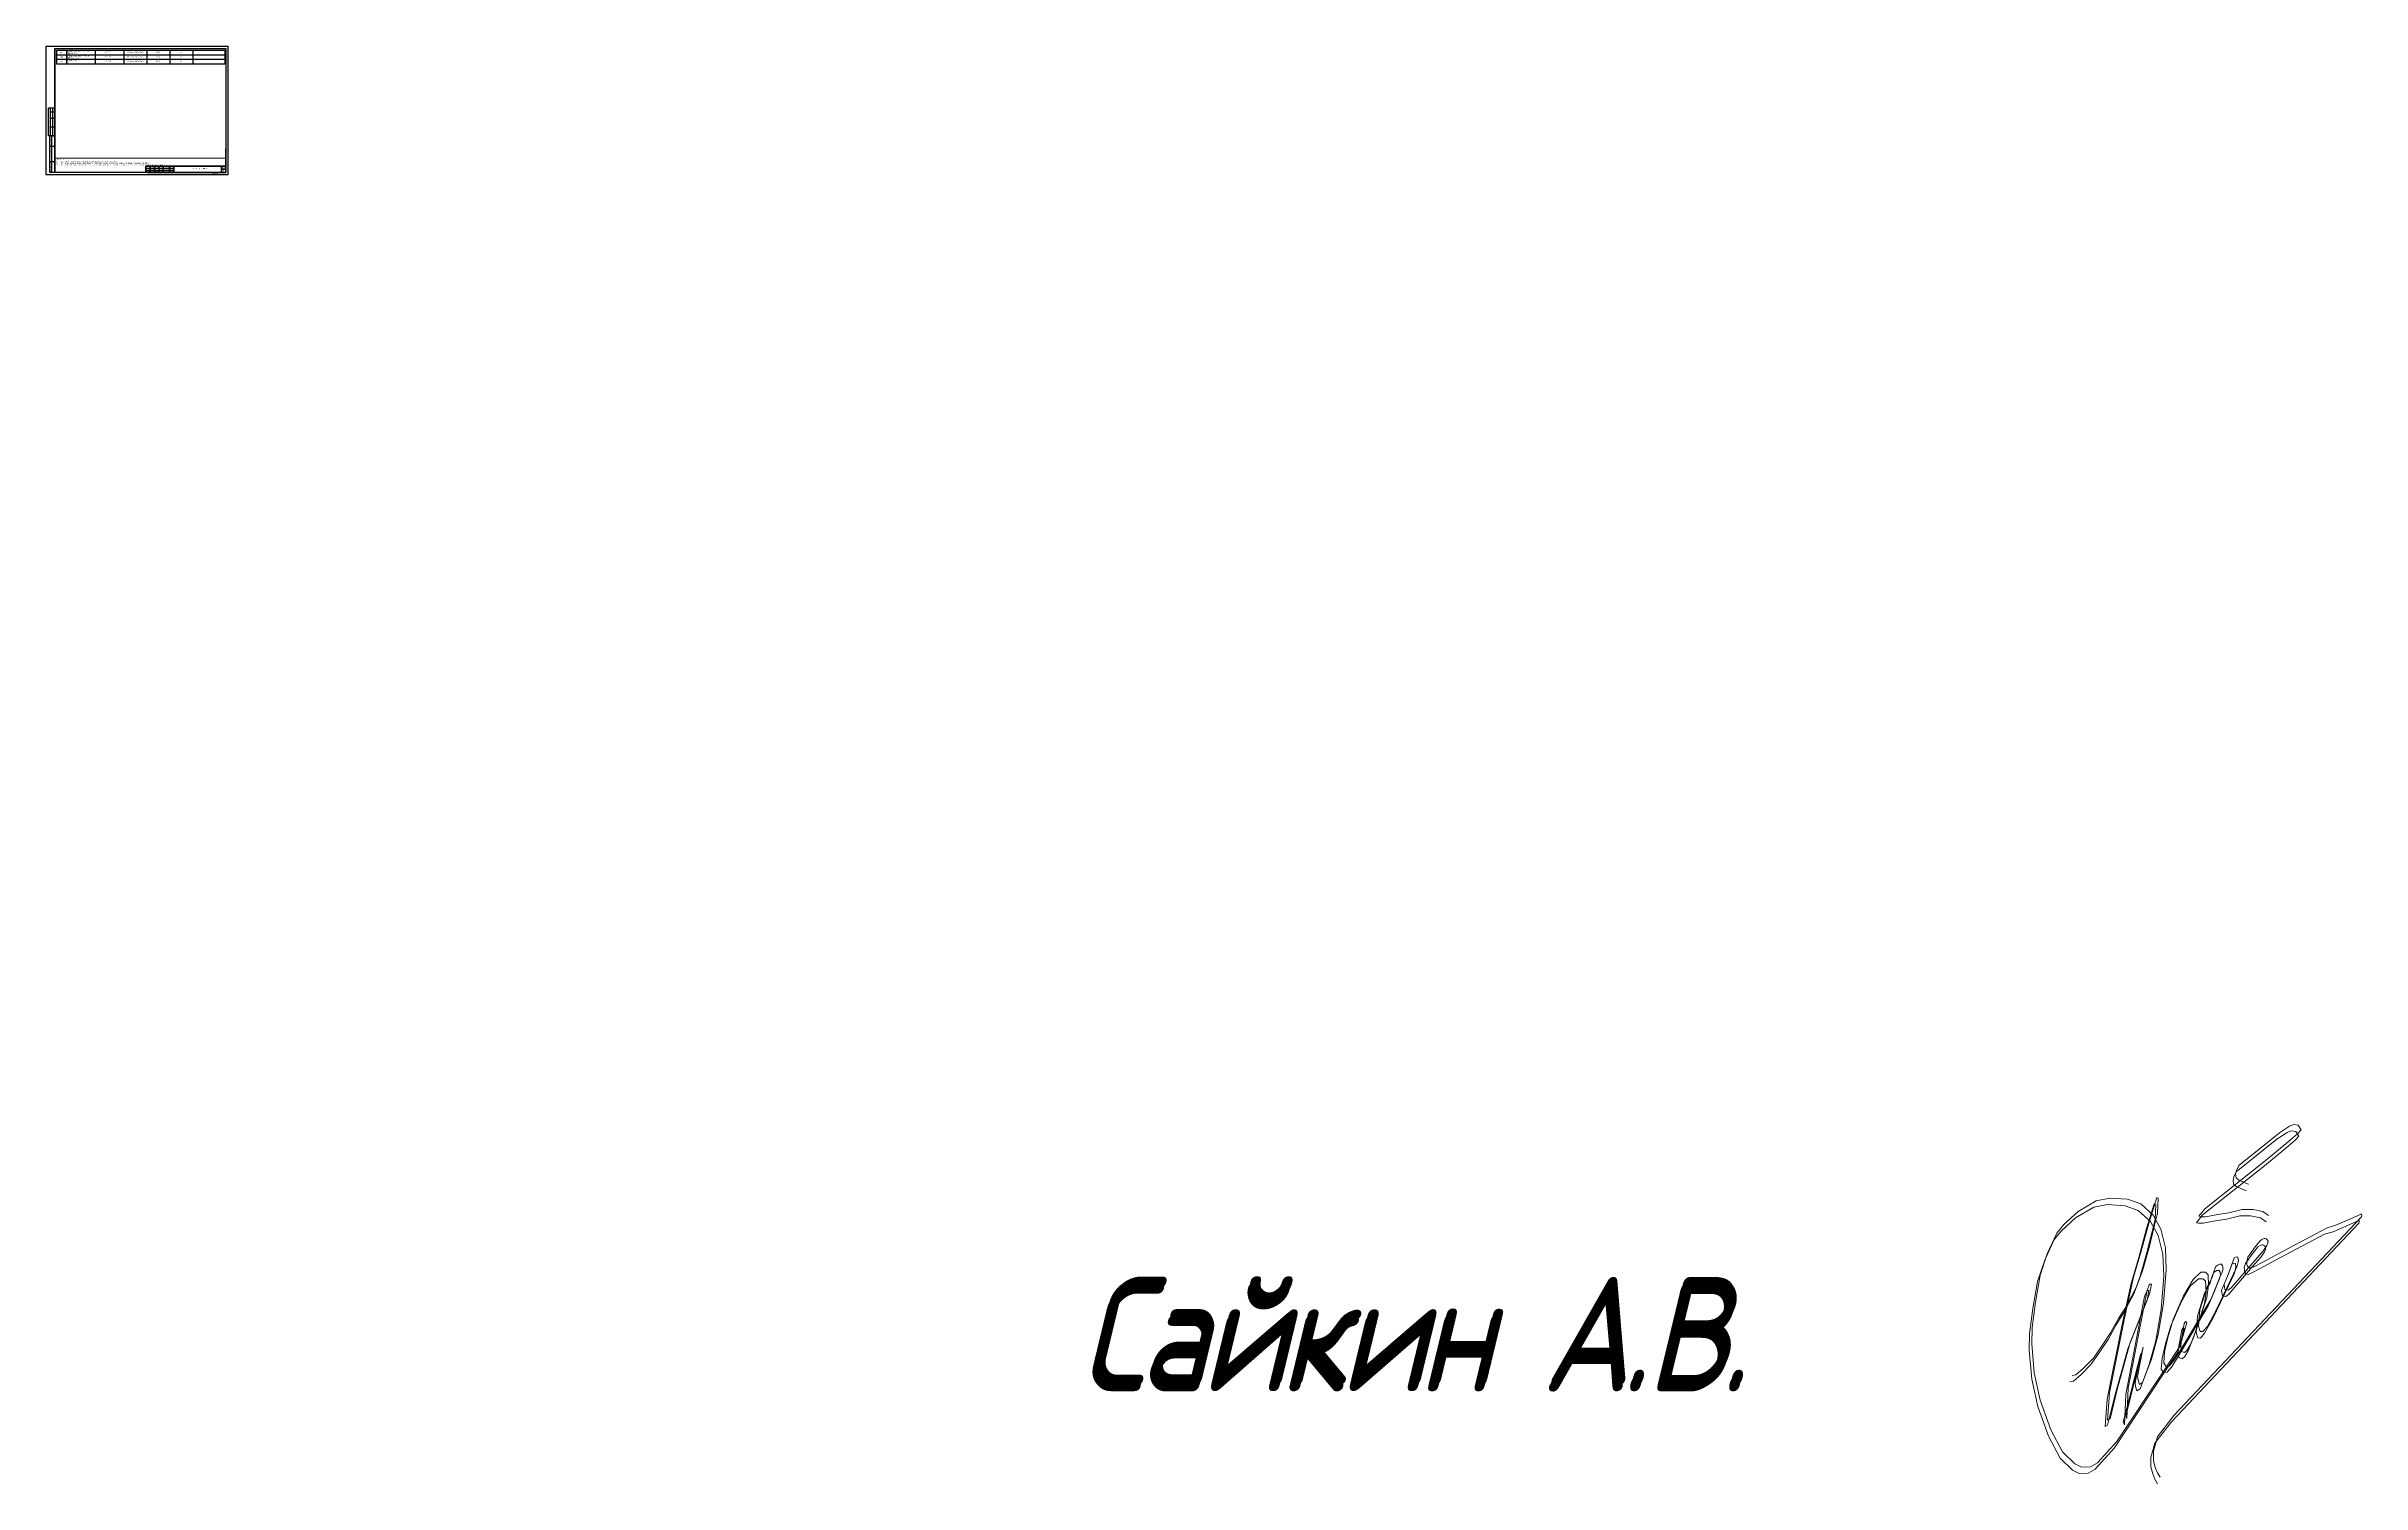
# Paper-space layout 'КЖ2' of a CAD drawing. Header units: millimetres. Extents: x -25 to 5332, y -3036 to 288.
# The model-space entities are those that its viewports show. They can reach past a viewport. Long polylines and large blocks are cut down to what shows.
import ezdxf
from ezdxf.enums import TextEntityAlignment as Align

# ---------------------------------------------------------------- set-up
doc = ezdxf.new("R2010")
doc.units = ezdxf.units.MM
doc.layers.get('DEFPOINTS').update_dxf_attribs({"color": 252, "lineweight": 9})
for name, color, linetype, lineweight in [('_TEXT', 7, 'Continuous', 30), ('АПС', 7, 'Continuous', 30), ('подписи', 7, 'Continuous', 20), ('Штамп_текст', 7, 'Continuous', 20)]:
    doc.layers.add(name, color=color, linetype=linetype, lineweight=lineweight)
doc.layers.add('оф_рамка', color=7, linetype='Continuous')
doc.styles.add('GOST-2.304_Type-B_italic', font='GOST_Common Italic.ttf')
doc.styles.add('ISO', font='isocpeur.ttf', dxfattribs={"height": 2.5})
doc.styles.add('ISOCPEUR', font='isocpeui.ttf')
doc.styles.add('KOSTY_STYLE', font='isocpeur.ttf')
doc.styles.add('Spectrum', font='isocpeur.ttf')

# ---------------------------------------------------------------- blocks, each defined once
blk = doc.blocks.new('Подпись Сайкин')
at = {"layer": 'подписи', "color": 5, "lineweight": 15}
for points in [[(606.8, 434.6), (593.4, 443.9), (570.7, 448.1), (545.9, 448.1), (514.9, 440.8), (489, 436.7), (461.1, 431.5), (450.8, 431.5), (445.6, 432.6), (459.1, 450.1), (602.7, 563.7), (652.3, 605), (674, 623.6), (682.3, 632.9), (675.1, 643.2), (664.7, 645.3), (655.4, 641.2), (631.6, 625.7), (537.6, 550.3), (532.4, 538.9), (530.4, 530.7), (531.4, 521.4), (537.6, 516.2), (546.9, 512.1), (559.3, 506.9), (560.3, 506.9)], [(152.3, 64.4), (161.1, 65.7), (178.8, 81.5), (201.5, 104.8), (221.7, 133.8), (241.2, 162.8), (259.5, 196.2), (277.8, 225.2), (301.1, 269.9), (315.7, 308.7), (330.2, 360.4), (342.2, 409), (349.8, 439.8), (351.6, 474.5), (347.9, 475.8), (330.2, 419), (311.9, 352.2), (294.2, 291.7), (273.4, 197.1), (238.7, 24.6), (234.3, -39.1), (240, -35.9), (256.4, 32.2), (286.6, 140.6), (331.3, 253.2), (335.7, 276), (331.3, 276), (325.6, 262.1), (281.9, 35.5), (278.7, -34.7), (276.2, -29), (316.7, 129.8), (303.4, 62.1), (304.7, 53.9), (307.8, 43.8), (315.4, 48.2), (335.7, 102.6), (351.5, 159.6), (363.6, 231.7), (369.9, 308.9), (368, 359.9), (357.2, 402.9), (339.5, 435.2), (311, 461.1), (280.6, 471.9), (239.5, 474.4), (207.8, 468.1), (166, 444), (133.1, 413.7), (116.6, 393.4), (94.4, 346), (78, 296.6), (67.2, 234), (59.6, 175.7), (58.9, 137.4), (64.6, 70.9), (78.6, 7.6), (103.3, -61.3), (129.9, -112), (158.4, -139.8), (174.2, -147.4), (195.1, -146.8), (210.9, -137.3), (255.9, -87.9), (367.3, 79.8), (402.2, 132.9), (417.4, 187.3), (414.8, 189.2), (411.7, 184.8), (404.1, 142.4), (403.4, 130.4), (405.3, 120.3), (412.3, 117.7), (418.6, 123.4), (426.9, 138), (433.2, 153.8), (439.5, 169), (464.2, 244.9), (468, 273.4), (466.7, 297.5), (461, 303.1), (450.3, 303.1), (431.9, 286.7), (409.8, 248.7), (386.3, 193.7), (373.7, 152.5), (366.1, 119), (364.2, 93.7), (369.2, 86.1), (377.5, 86.7), (387.6, 98.8), (400.9, 119), (473, 240.6), (487, 274.3), (494.3, 291.6), (498.4, 301.1), (501.3, 310.9), (500.4, 317.9), (497.9, 322), (492.9, 322.3), (488.7, 320), (484.6, 316.7), (480.4, 304.8), (477.3, 293), (464.5, 269.7), (447.9, 216.5), (444.7, 178.7), (448.5, 166.5), (454.9, 165.9), (464.5, 176.8), (482.5, 209.4), (519.7, 286.3), (533.2, 315.8), (537, 329.9), (535.7, 338.2), (531.9, 338.9), (527.4, 336.3), (519.7, 314.5), (511.3, 294), (503.7, 275.4), (505.6, 263.3), (513.3, 262), (520.3, 267.1), (575.5, 331.2), (595.3, 353.3), (602.8, 365.4), (605.3, 370.9), (605.6, 375), (604.2, 377.2), (602.8, 379.2), (600.9, 380.6), (598.7, 381.1), (596.5, 381.1), (592.9, 379.7), (587.7, 376.7), (582.7, 370.7), (573.5, 359.3), (564.9, 346.5), (558.8, 338.2), (556.2, 328.6), (556.4, 325.2), (556.7, 321.1), (557.7, 317.3), (560.8, 313.2), (565.7, 313.1), (570.9, 314.8), (594.8, 327.4), (627, 345.4), (742.1, 406.2), (762.2, 411.8), (814.1, 434.3), (821.8, 438.3), (822.2, 433.9), (821.4, 431.1), (387.6, -28), (349.5, -77.4), (340.2, -110.3), (340.2, -131.9), (344.3, -148.3), (349.5, -160.7), (355.6, -171)]]:
    blk.add_lwpolyline(points, dxfattribs=at)
blk = doc.blocks.new('*U658')
for p, q in [((-0.1, 90), (-0.1, 155)), ((4.9, 90), (4.9, 155)), ((14.9, 145), (4.9, 145)), ((14.9, 130), (4.9, 130)), ((14.9, 110), (4.9, 110)), ((9.9, 90), (9.9, 155)), ((14.9, 5), (14.9, 155)), ((2.9, 5), (2.9, 90)), ((2.9, 90), (14.9, 90)), ((14.9, 65), (2.9, 65)), ((7.9, 5), (7.9, 90)), ((409.9, 5), (409.9, 60)), ((14.9, 30), (2.9, 30)), ((14.9, 5), (2.9, 5)), ((230, 5), (409.9, 5))]:
    blk.add_line(p, q)
at = {"ltscale": 2000}
for p, q in [((225, 5), (225, 20)), ((225, 20), (290, 20)), ((230, 5), (409.9, 5)), ((230, 5), (409.9, 5)), ((290, 20), (409.9, 20))]:
    blk.add_line(p, q, dxfattribs=at)
at = {"lineweight": 80}
for p, q in [((225, 20), (409.9, 20)), ((225, 5), (225, 20)), ((225, 10), (290, 10)), ((409.9, 5), (230, 5)), ((235, 5), (235, 20)), ((245, 5), (245, 20)), ((255, 5), (255, 20)), ((265, 5), (265, 20)), ((280, 5), (280, 20)), ((290, 5), (290, 20)), ((400, 5), (400, 20)), ((400, 13), (409.9, 13))]:
    blk.add_line(p, q, dxfattribs=at)
at = {"lineweight": 30}
blk.add_line((225, 15), (290, 15), dxfattribs=at)
for points in [[(-5.1, 297), (414.9, 297), (414.9, 0), (-5.1, 0)], [(14.9, 292), (409.9, 292), (409.9, 5), (14.9, 5)], [(-0.1, 155), (14.9, 155), (14.9, 90), (-0.1, 90)], [(2.9, 90), (14.9, 90), (14.9, 5), (2.9, 5)]]:
    blk.add_lwpolyline(points, close=True)
at = {"ltscale": 0.01}
blk.add_lwpolyline([(2.9, 90), (14.9, 90), (14.9, 5), (2.9, 5)], close=True, dxfattribs=at)
blk.add_lwpolyline([(7.9, 5), (7.9, 90)])
at = {"style": 'KOSTY_STYLE'}
for s, p in [('Согласовано', (3.4, 91.8)), ('Взам. инв . N', (6.6, 67)), ('Подп. и дата', (6.6, 37.5)), ('Инв. N подл.', (6.6, 7.2))]:
    blk.add_text(s, height=2.5, rotation=90, dxfattribs=at).set_placement(p)
at = {"style": 'Spectrum'}
for s, p in [('Изм.', (230.3, 6.6)), ('Кол.уч.', (240, 6.6)), ('Лист', (249.9, 6.6)), ('N док.', (259.9, 6.6)), ('Подпись', (272.6, 6.6)), ('Дата', (285, 6.6)), ('Лист', (405, 15.6))]:
    blk.add_text(s, height=1.8, dxfattribs=at).set_placement(p, align=Align.CENTER)
at = {"style": 'KOSTY_STYLE'}
blk.add_text('Формат', height=2.5, dxfattribs=at).set_placement((379.7, 2.6), align=Align.MIDDLE_LEFT)
blk = doc.blocks.new('*T653')
at = {"color": 0, "linetype": 'ByBlock', "lineweight": -2, "transparency": 16777216}
for p, q in [((0, 0), (38991, 0)), ((0, 0), (0, -22404)), ((2374, 0), (2374, -22404)), ((15585, 0), (15585, -22404)), ((31540, 0), (31540, -22404)), ((38991, 0), (38991, -22404)), ((40641, 0), (79632, 0)), ((40641, 0), (40641, -3125)), ((43016, 0), (43016, -3125)), ((49621, 0), (49621, -3125)), ((56227, 0), (56227, -3125)), ((61545, 0), (61545, -3125)), ((66863, 0), (66863, -3125)), ((72182, 0), (72182, -3125)), ((79632, 0), (79632, -3125)), ((0, -1483), (38991, -1483)), ((0, -2450), (38991, -2450)), ((0, -3150), (38991, -3150)), ((0, -3850), (38991, -3850)), ((0, -4550), (38991, -4550)), ((0, -5250), (38991, -5250)), ((8980, -1483), (8980, -22404)), ((20904, -1483), (20904, -22404)), ((26222, -1483), (26222, -22404)), ((40641, -1042), (79632, -1042)), ((40641, -2083), (79632, -2083)), ((40641, -3125), (79632, -3125)), ((0, -6292), (38991, -6292)), ((0, -7333), (38991, -7333)), ((0, -8350), (38991, -8350)), ((0, -9379), (38991, -9379)), ((0, -10446), (38991, -10446)), ((0, -11513), (38991, -11513)), ((0, -12579), (38991, -12579)), ((0, -13646), (38991, -13646)), ((0, -14713), (38991, -14713)), ((0, -15779), (38991, -15779)), ((0, -16479), (38991, -16479)), ((0, -17179), (38991, -17179)), ((0, -17879), (38991, -17879)), ((0, -18579), (38991, -18579)), ((0, -19279), (38991, -19279)), ((0, -20321), (38991, -20321)), ((0, -21363), (38991, -21363)), ((0, -22404), (38991, -22404))]:
    blk.add_line(p, q, dxfattribs=at)
at = {"color": 0, "transparency": 16777216}
for s, insert, char_height, width, attachment_point, style in [('{\\C256;Номер кабеля}', (1187, -742), 300, 2074.5, 5, 'KOSTY_STYLE'), ('{\\C256;IT10}', (1187, -4900), 250, 2074.5, 5, 'ISO'), ('{\\C256;IT8}', (1187, -3500), 250, 2074.5, 5, 'ISO'), ('{\\C256;IT9}', (1187, -4200), 250, 2074.5, 5, 'ISO'), ('{\\C256;IT1}', (1187, -2800), 250, 2074.5, 5, 'ISO'), ('{\\C256;ТШ ЛВС-ИС.ПП PP1(порт 1)}', (2524, -2800), 250, 6305.44, 4, 'ISO'), ('{\\C256;ТШ ЛВС-ИС.ПП PP1(порт 8)}', (2524, -3500), 250, 6305.44, 4, 'ISO'), ('{\\C256;ТШ ЛВС-ИС.ПП PP1(порт 9)}', (2524, -4200), 250, 6305.44, 4, 'ISO'), ('{\\C256;ТШ ЛВС-ИС.ПП PP1(порт 10)}', (2524, -4900), 250, 6305.44, 4, 'ISO'), ('{\\C256;Начало}', (5677, -1967), 250, 6305.44, 5, 'ISO'), ('{\\C256;Трасса}', (8980, -742), 300, 12910.89, 5, 'KOSTY_STYLE'), ('Турникет  №1 (TP1)', (9130, -3500), 250, 6305.44, 4, 'ISO'), ('Турникет  №2 (TP2)', (9130, -4200), 250, 6305.44, 4, 'ISO'), ('Турникет  №3 (TP3)', (9130, -4900), 250, 6305.44, 4, 'ISO'), ('Шкаф ТШ 1.0', (12283, -2800), 250, 6305.44, 5, 'ISO'), ('{\\C256;Конец}', (12283, -1967), 250, 6305.44, 5, 'ISO'), ('{\\C256;КВПнг(А)-LSLTx-5е}', (18245, -2800), 250, 5018.35, 5, 'ISO'), ('{\\C256;КВПнг(А)-LSLTx-5е}', (18245, -3500), 250, 5018.35, 5, 'ISO'), ('{\\C256;КВПнг(А)-LSLTx-5е}', (18245, -4200), 250, 5018.35, 5, 'ISO'), ('{\\C256;КВПнг(А)-LSLTx-5е}', (18245, -4900), 250, 5018.35, 5, 'ISO'), ('{\\C256;Марка}', (18245, -1967), 250, 5018.35, 5, 'ISO'), ('{\\C256;Кол., число и сеч. жил}', (23563, -1967), 250, 5018.35, 5, 'ISO'), ('{\\C256;4x2x0,52}', (23563, -2800), 250, 5018.35, 5, 'ISO'), ('{\\C256;4x2x0,52}', (23563, -3500), 250, 5018.35, 5, 'ISO'), ('{\\C256;4x2x0,52}', (23563, -4200), 250, 5018.35, 5, 'ISO'), ('{\\C256;4x2x0,52}', (23563, -4900), 250, 5018.35, 5, 'ISO'), ('{\\C256;Кабель}', (23563, -742), 300, 15655.04, 5, 'ISO'), ('{\\C256;Длина, м.}', (28881, -1967), 250, 5018.35, 5, 'ISO'), ('29', (28881, -4900), 250, 5018.35, 5, 'ISO'), ('25', (28881, -3500), 250, 5018.35, 5, 'ISO'), ('{\\C256;30}', (28881, -2800), 250, 5018.35, 5, 'ISO'), ('27', (28881, -4200), 250, 5018.35, 5, 'ISO'), ('N розетки 1-102-1/10', (35266, -4900), 250, 7150.76, 5, 'ISO'), ('N розетки 1-102-1/8', (35266, -3500), 250, 7150.76, 5, 'ISO'), ('N розетки 1-102-1/9', (35266, -4200), 250, 7150.76, 5, 'ISO'), ('N розетки 1-124-1/1', (35266, -2800), 250, 7150.76, 5, 'ISO'), ('{\\C256;Примечание}', (35266, -742), 300, 7150.76, 5, 'ISO'), ('PW3', (41828, -2604), 250, 2074.5, 5, 'ISO'), ('PW2', (41828, -1562), 250, 2074.5, 5, 'ISO'), ('PW1', (41828, -521), 250, 2074.5, 5, 'ISO'), ('{\\C256;МШ БП-ИС.ПП}(Блок питания HDR-150-24) N1', (43166, -521), 250, 6305.44, 4, 'ISO'), ('{\\C256;МШ БП-ИС.ПП}(Блок питания HDR-150-24) N2', (43166, -1562), 250, 6305.44, 4, 'ISO'), ('{\\C256;МШ БП-ИС.ПП}(Блок питания HDR-150-24) N3', (43166, -2604), 250, 6305.44, 4, 'ISO'), ('Турникет  №1 (TP1)', (49771, -521), 250, 6305.44, 4, 'ISO'), ('Турникет  №2 (TP2)', (49771, -1562), 250, 6305.44, 4, 'ISO'), ('Турникет  №3 (TP3)', (49771, -2604), 250, 6305.44, 4, 'ISO'), ('ВВГнг(А)-LSLTx 5х2,5 ', (58886, -521), 250, 5018.35, 5, 'ISO'), ('ВВГнг(А)-LSLTx 5х2,5 ', (58886, -1562), 250, 5018.35, 5, 'ISO'), ('ВВГнг(А)-LSLTx 5х2,5 ', (58886, -2604), 250, 5018.35, 5, 'ISO'), ('5х2,5 ', (64204, -521), 250, 5018.35, 5, 'ISO'), ('5х2,5 ', (64204, -1562), 250, 5018.35, 5, 'ISO'), ('5х2,5 ', (64204, -2604), 250, 5018.35, 5, 'ISO'), ('29', (69522, -2604), 250, 5018.35, 5, 'ISO'), ('25', (69522, -521), 250, 5018.35, 5, 'ISO'), ('27', (69522, -1562), 250, 5018.35, 5, 'ISO'), ('{\\C256;IT14}', (1187, -7842), 250, 2074.5, 5, 'ISO'), ('{\\C256;IT15}', (1187, -8865), 250, 2074.5, 5, 'ISO'), ('{\\C256;IT16}', (1187, -9913), 250, 2074.5, 5, 'ISO'), ('{\\C256;IT13}', (1187, -6812), 250, 2074.5, 5, 'ISO'), ('{\\C256;IT12}', (1187, -5771), 250, 2074.5, 5, 'ISO'), ('{\\C256;ТШ ЛВС-ИС.ПП PP1(порт 12)}', (2524, -5771), 250, 6305.44, 4, 'ISO'), ('{\\C256;ТШ ЛВС-ИС.ПП PP1(порт 13)}', (2524, -6812), 250, 6305.44, 4, 'ISO'), ('{\\C256;ТШ ЛВС-ИС.ПП PP1(порт 14)}', (2524, -7842), 250, 6305.44, 4, 'ISO'), ('{\\C256;ТШ ЛВС-ИС.ПП PP1(порт 15)}', (2524, -8865), 250, 6305.44, 4, 'ISO'), ('{\\C256;ТШ ЛВС-ИС.ПП PP1(порт 16)}', (2524, -9913), 250, 6305.44, 4, 'ISO'), ('АРМ оператора питания (буфет) (АРМ-ОП)', (9130, -5771), 250, 6305.44, 4, 'ISO'), ('АРМ оператора питания (столовая) (АРМ-ОП)', (9130, -6812), 250, 6305.44, 4, 'ISO'), ('АРМ  администратора ИС ПП (АРМ-А-ОУ)', (9130, -7842), 250, 6305.44, 4, 'ISO'), ('АРМ контролера входа (АРМ-К1)', (9130, -8865), 250, 6305.44, 4, 'ISO'), ('Пульт ручного упр. турникетом (комната охраны) (ПДУ-1)', (9130, -9913), 250, 6305.44, 4, 'ISO'), ('Пульт ручного упр. турникетом (комната охраны) (ПДУ-2)', (9130, -10979), 250, 6305.44, 4, 'ISO'), ('{\\C256;КВПнг(А)-LSLTx-5е}', (18245, -5771), 250, 5018.35, 5, 'ISO'), ('{\\C256;КВПнг(А)-LSLTx-5е}', (18245, -6812), 250, 5018.35, 5, 'ISO'), ('{\\C256;КВПнг(А)-LSLTx-5е}', (18245, -7842), 250, 5018.35, 5, 'ISO'), ('{\\C256;КВПнг(А)-LSLTx-5е}', (18245, -8865), 250, 5018.35, 5, 'ISO'), ('{\\C256;КВПнг(А)-LSLTx-5е}', (18245, -9913), 250, 5018.35, 5, 'ISO'), ('{\\C256;4x2x0,52}', (23563, -5771), 250, 5018.35, 5, 'ISO'), ('{\\C256;4x2x0,52}', (23563, -6812), 250, 5018.35, 5, 'ISO'), ('{\\C256;4x2x0,52}', (23563, -7842), 250, 5018.35, 5, 'ISO'), ('{\\C256;4x2x0,52}', (23563, -8865), 250, 5018.35, 5, 'ISO'), ('{\\C256;4x2x0,52}', (23563, -9913), 250, 5018.35, 5, 'ISO'), ('35', (28881, -7842), 250, 5018.35, 5, 'ISO'), ('87', (28881, -5771), 250, 5018.35, 5, 'ISO'), ('87', (28881, -6812), 250, 5018.35, 5, 'ISO'), ('15', (28881, -8865), 250, 5018.35, 5, 'ISO'), ('15', (28881, -9913), 250, 5018.35, 5, 'ISO'), ('N розетки 1-104-1/14', (35266, -7842), 250, 7150.76, 5, 'ISO'), ('N розетки 1-154-1/13', (35266, -6812), 250, 7150.76, 5, 'ISO'), ('N розетки 1-154-1/12', (35266, -5771), 250, 7150.76, 5, 'ISO'), ('N розетки 1-122-1/15', (35266, -8865), 250, 7150.76, 5, 'ISO'), ('N розетки 1-122-1/16', (35266, -9913), 250, 7150.76, 5, 'ISO'), ('АПС1', (1187, -16129), 250, 2074.5, 5, 'ISO'), ('{\\C256;IT20}', (1187, -14179), 250, 2074.5, 5, 'ISO'), ('{\\C256;IT18}', (1187, -12046), 250, 2074.5, 5, 'ISO'), ('{\\C256;IT19}', (1187, -13113), 250, 2074.5, 5, 'ISO'), ('{\\C256;IT15', (1187, -15246), 250, 2074.5, 5, 'ISO'), ('{\\C256;IT17}', (1187, -10979), 250, 2074.5, 5, 'ISO'), ('{\\C256;ТШ ЛВС-ИС.ПП PP1(порт 17)}', (2524, -10979), 250, 6305.44, 4, 'ISO'), ('{\\C256;ТШ ЛВС-ИС.ПП PP1(порт 18)}', (2524, -12046), 250, 6305.44, 4, 'ISO'), ('{\\C256;ТШ ЛВС-ИС.ПП PP1(порт 19)}', (2524, -13113), 250, 6305.44, 4, 'ISO'), ('{\\C256;ТШ ЛВС-ИС.ПП PP1(порт 20)}', (2524, -14179), 250, 6305.44, 4, 'ISO'), ('{\\C256;ТШ ЛВС-ИС.ПП PP1(порт 21)}', (2524, -15246), 250, 6305.44, 4, 'ISO'), ('{\\C256;ТШ ЛВС-ИС.ПП (РМ-4 АЛС1)}', (2524, -16129), 250, 6305.44, 4, 'ISO'), ('АРМ контролера (дополнительный) (АРМ-К2)', (9130, -13113), 250, 6305.44, 4, 'ISO'), ('Пульт ручного упр. турникетом (комната охраны) (ПДУ-3)', (9130, -12046), 250, 6305.44, 4, 'ISO'), ('Пульт ручного упр. турникетом (комната охраны) (ПДУ-4)', (9130, -14179), 250, 6305.44, 4, 'ISO'), ('Пульт ручного упр. турникетом (комната охраны) (ПДУ-5)', (9130, -15246), 250, 6305.44, 4, 'ISO'), ('к АЛС1 системы АПС', (9130, -16129), 250, 6305.44, 4, 'ISO'), ('КПСГнг(А)-FRLSLTx{\\C256; 1x2х0,5}', (18245, -16129), 250, 5018.35, 5, 'ISO'), ('{\\C256;КВПнг(А)-LSLTx-5е}', (18245, -10979), 250, 5018.35, 5, 'ISO'), ('{\\C256;КВПнг(А)-LSLTx-5е}', (18245, -12046), 250, 5018.35, 5, 'ISO'), ('{\\C256;КВПнг(А)-LSLTx-5е}', (18245, -13113), 250, 5018.35, 5, 'ISO'), ('{\\C256;КВПнг(А)-LSLTx-5е}', (18245, -14179), 250, 5018.35, 5, 'ISO'), ('{\\C256;КВПнг(А)-LSLTx-5е}', (18245, -15246), 250, 5018.35, 5, 'ISO'), ('{\\C256;4x2x0,52}', (23563, -10979), 250, 5018.35, 5, 'ISO'), ('{\\C256;4x2x0,52}', (23563, -12046), 250, 5018.35, 5, 'ISO'), ('{\\C256;4x2x0,52}', (23563, -13113), 250, 5018.35, 5, 'ISO'), ('{\\C256;4x2x0,52}', (23563, -14179), 250, 5018.35, 5, 'ISO'), ('{\\C256;4x2x0,52}', (23563, -15246), 250, 5018.35, 5, 'ISO'), ('2х0,5 ', (23563, -16129), 250, 5018.35, 5, 'ISO'), ('25', (28881, -13113), 250, 5018.35, 5, 'ISO'), ('25', (28881, -14179), 250, 5018.35, 5, 'ISO'), ('25', (28881, -15246), 250, 5018.35, 5, 'ISO'), ('15', (28881, -10979), 250, 5018.35, 5, 'ISO'), ('15', (28881, -12046), 250, 5018.35, 5, 'ISO'), ('5', (28881, -16129), 250, 5018.35, 5, 'ISO'), ('N розетки 1-102-1/20', (35266, -14179), 250, 7150.76, 5, 'ISO'), ('N розетки 1-122-1/18', (35266, -12046), 250, 7150.76, 5, 'ISO'), ('N розетки 1-102-1/19', (35266, -13113), 250, 7150.76, 5, 'ISO'), ('N розетки 1-122-1/17', (35266, -10979), 250, 7150.76, 5, 'ISO'), ('N розетки 1-102-1/21', (35266, -15246), 250, 7150.76, 5, 'ISO'), ('АПС2', (1187, -16829), 250, 2074.5, 5, 'ISO'), ('Fn3', (1187, -18929), 250, 2074.5, 5, 'ISO'), ('Fn2', (1187, -18229), 250, 2074.5, 5, 'ISO'), ('Fn1', (1187, -17529), 250, 2074.5, 5, 'ISO'), ('p2', (1187, -20842), 250, 2074.5, 5, 'ISO'), ('p1', (1187, -19800), 250, 2074.5, 5, 'ISO'), ('{\\C256;ТШ ЛВС-ИС.ПП (РМ-4 АЛС2)}', (2524, -16829), 250, 6305.44, 4, 'ISO'), ('{\\C256;ТШ ЛВС-ИС.ПП (РМ-4K Выход 1)}', (2524, -17529), 250, 6305.44, 4, 'ISO'), ('{\\C256;ТШ ЛВС-ИС.ПП (РМ-4K Выход 2)}', (2524, -18229), 250, 6305.44, 4, 'ISO'), ('{\\C256;ТШ ЛВС-ИС.ПП (РМ-4K Выход 3)}', (2524, -18929), 250, 6305.44, 4, 'ISO'), ('{\\C256;МШ БП-ИС.ПП(Дифференциальный автомат) }N1', (2524, -19800), 250, 6305.44, 4, 'ISO'), ('{\\C256;МШ БП-ИС.ПП(Дифференциальный автомат) }N2', (2524, -20842), 250, 6305.44, 4, 'ISO'), ('Турникет  №1 (TP1)', (9130, -17529), 250, 6305.44, 4, 'ISO'), ('Турникет  №2 (TP2)', (9130, -18229), 250, 6305.44, 4, 'ISO'), ('Турникет  №3 (TP3)', (9130, -18929), 250, 6305.44, 4, 'ISO'), ('к АЛС2 системы АПС', (9130, -16829), 250, 6305.44, 4, 'ISO'), ('{\\C256;МШ БП-ИС.ПП}(Блок питания HDR-150-24) N1', (9130, -19800), 250, 6305.44, 4, 'ISO'), ('{\\C256;МШ БП-ИС.ПП}(Блок питания HDR-150-24) N2', (9130, -20842), 250, 6305.44, 4, 'ISO'), ('КПСГнг(А)-FRLSLTx{\\C256; 1x2х0,5} ', (18245, -16829), 250, 5018.35, 5, 'ISO'), ('КПСГнг(А)-FRLSLTx{\\C256; 1x2х0,5} ', (18245, -17529), 250, 5018.35, 5, 'ISO'), ('КПСГнг(А)-FRLSLTx{\\C256; 1x2х0,5}', (18245, -18229), 250, 5018.35, 5, 'ISO'), ('КПСГнг(А)-FRLSLTx{\\C256; 1x2х0,5} ', (18245, -18929), 250, 5018.35, 5, 'ISO'), (' ВВГнг(А)-LSLTx 3х2,5', (18245, -19800), 250, 5018.35, 5, 'ISO'), (' ВВГнг(А)-LSLTx 3х2,5', (18245, -20842), 250, 5018.35, 5, 'ISO'), ('3х2,5 ', (23563, -19800), 250, 5018.35, 5, 'ISO'), ('3х2,5 ', (23563, -20842), 250, 5018.35, 5, 'ISO'), ('2х0,5 ', (23563, -16829), 250, 5018.35, 5, 'ISO'), ('2х0,5 ', (23563, -17529), 250, 5018.35, 5, 'ISO'), ('2х0,5 ', (23563, -18229), 250, 5018.35, 5, 'ISO'), ('2х0,5 ', (23563, -18929), 250, 5018.35, 5, 'ISO'), ('0.5', (28881, -19800), 250, 5018.35, 5, 'ISO'), ('0.5', (28881, -20842), 250, 5018.35, 5, 'ISO'), ('29', (28881, -18929), 250, 5018.35, 5, 'ISO'), ('25', (28881, -17529), 250, 5018.35, 5, 'ISO'), ('27', (28881, -18229), 250, 5018.35, 5, 'ISO'), ('5', (28881, -16829), 250, 5018.35, 5, 'ISO'), ('p3', (1187, -21883), 250, 2074.5, 5, 'ISO'), ('{\\C256;МШ БП-ИС.ПП(Дифференциальный автомат) }N3', (2524, -21883), 250, 6305.44, 4, 'ISO'), ('{\\C256;МШ БП-ИС.ПП}(Блок питания HDR-150-24) N3', (9130, -21883), 250, 6305.44, 4, 'ISO'), (' ВВГнг(А)-LSLTx 3х2,5', (18245, -21883), 250, 5018.35, 5, 'ISO'), ('3х2,5 ', (23563, -21883), 250, 5018.35, 5, 'ISO'), ('0.5', (28881, -21883), 250, 5018.35, 5, 'ISO')]:
    blk.add_mtext(s, dxfattribs=dict(at, insert=insert, char_height=char_height, width=width, attachment_point=attachment_point, style=style))
blk = doc.blocks.new('*T1735')
at = {"color": 0, "linetype": 'ByBlock', "lineweight": -2, "transparency": 16777216}
for p, q in [((0, 0), (38991, 0)), ((0, 0), (0, -3125)), ((2374, 0), (2374, -3125)), ((8980, 0), (8980, -3125)), ((15585, 0), (15585, -3125)), ((20904, 0), (20904, -3125)), ((26222, 0), (26222, -3125)), ((31540, 0), (31540, -3125)), ((38991, 0), (38991, -3125)), ((0, -1042), (38991, -1042)), ((0, -2083), (38991, -2083)), ((0, -3125), (38991, -3125))]:
    blk.add_line(p, q, dxfattribs=at)
at = {"color": 0, "transparency": 16777216, "char_height": 250, "style": 'ISO'}
for s, insert, width, attachment_point in [('PW3', (1187, -2604), 2074.5, 5), ('PW2', (1187, -1563), 2074.5, 5), ('PW1', (1187, -521), 2074.5, 5), ('{\\C256;МШ БП-ИС.ПП}(Блок питания HDR-150-24) N1', (2524, -521), 6305.44, 4), ('{\\C256;МШ БП-ИС.ПП}(Блок питания HDR-150-24) N2', (2524, -1563), 6305.44, 4), ('{\\C256;МШ БП-ИС.ПП}(Блок питания HDR-150-24) N3', (2524, -2604), 6305.44, 4), ('Турникет  №1 (TP1)', (9130, -521), 6305.44, 4), ('Турникет  №2 (TP2)', (9130, -1563), 6305.44, 4), ('Турникет  №3 (TP3)', (9130, -2604), 6305.44, 4), ('ВВГнг(А)-LSLTx 5х2,5 ', (18245, -521), 5018.35, 5), ('ВВГнг(А)-LSLTx 5х2,5 ', (18245, -1563), 5018.35, 5), ('ВВГнг(А)-LSLTx 5х2,5 ', (18245, -2604), 5018.35, 5), ('5х2,5 ', (23563, -521), 5018.35, 5), ('5х2,5 ', (23563, -1563), 5018.35, 5), ('5х2,5 ', (23563, -2604), 5018.35, 5), ('29', (28881, -2604), 5018.35, 5), ('25', (28881, -521), 5018.35, 5), ('27', (28881, -1563), 5018.35, 5)]:
    blk.add_mtext(s, dxfattribs=dict(at, insert=insert, width=width, attachment_point=attachment_point))

msp = doc.modelspace()

# ---------------------------------------------------------------- block references
for name, p in [('*T653', (369032.949, -115723.145)), ('*T1735', (409674.138, -115723.145))]:
    msp.add_blockref(name, p)

psp = doc.layouts.new('КЖ2')

# ---------------------------------------------------------------- block references
at = {"layer": 'оф_рамка'}
psp.add_blockref('*U658', (-19.5, -8.7), dxfattribs=at)
at = {"layer": 'подписи', "color": 5}
for p in [(4504.2, -2864.7), (4504.2, -2864.7), (4509.9, -2850)]:
    psp.add_blockref('Подпись Сайкин', p, dxfattribs=at)

# ---------------------------------------------------------------- texts
at = {"insert": (125.7, 20.2), "char_height": 2.5, "width": 258.432, "attachment_point": 5, "style": 'GOST-2.304_Type-B_italic'}
psp.add_mtext('\\pxql;{\\fISOCPEUR|b0|i0|c204|p34;Примечание:\\P\\pi-3,l4,t4;1.^IДлины указаны справочно и не являются основанием для нарезки кабеля\\P\\C256;\\c0;2.^IФактическая нарезка кабеля осуществляется после выполнения контрольных замеров на этапе проведения монтажа\\P3.^IДлины кабелей в предполагаемом месте вывода к месту установки турникета должны предполагать технологический запас в \\fISOCPEUR|b0|i0|c0|p34;5\\fISOCPEUR|b0|i0|c204|p34; метров.  }', dxfattribs=at)
at = {"layer": '_TEXT', "style": 'KOSTY_STYLE'}
psp.add_text('2', height=3.5, dxfattribs=at).set_placement((385.8, 0.5), align=Align.MIDDLE_CENTER)
at = {"layer": 'АПС', "color": 7, "lineweight": 25, "ltscale": 100, "insert": (325.5, 11.3), "char_height": 2.5, "width": 110, "attachment_point": 2, "style": 'KOSTY_STYLE'}
psp.add_mtext('\\pxql;{\\C256;^I^I^I^I\\P^I^I^I^I  16-25/Г-Р–ИСПП.КЖ}', dxfattribs=at)
at = {"layer": 'Штамп_текст', "lineweight": 20, "char_height": 250, "width": 2000, "attachment_point": 5, "style": 'ISOCPEUR'}
for insert in [(3210, -2697.5), (3210, -2697.5), (3215.7, -2682.8)]:
    psp.add_mtext('\\pxl0.625,ql,t1.25;{\\W0.9;\\T0.9;Сайкин А.В.}', dxfattribs=dict(at, insert=insert))

# ---------------------------------------------------------------- viewports
at = {"layer": 'DEFPOINTS'}
psp.add_viewport(center=(193.2, 156.1), size=(395, 252.75), view_center_point=(429130.889, -128046.326), view_height=25274.95095, dxfattribs=at)

doc.saveas('drawing.dxf')
